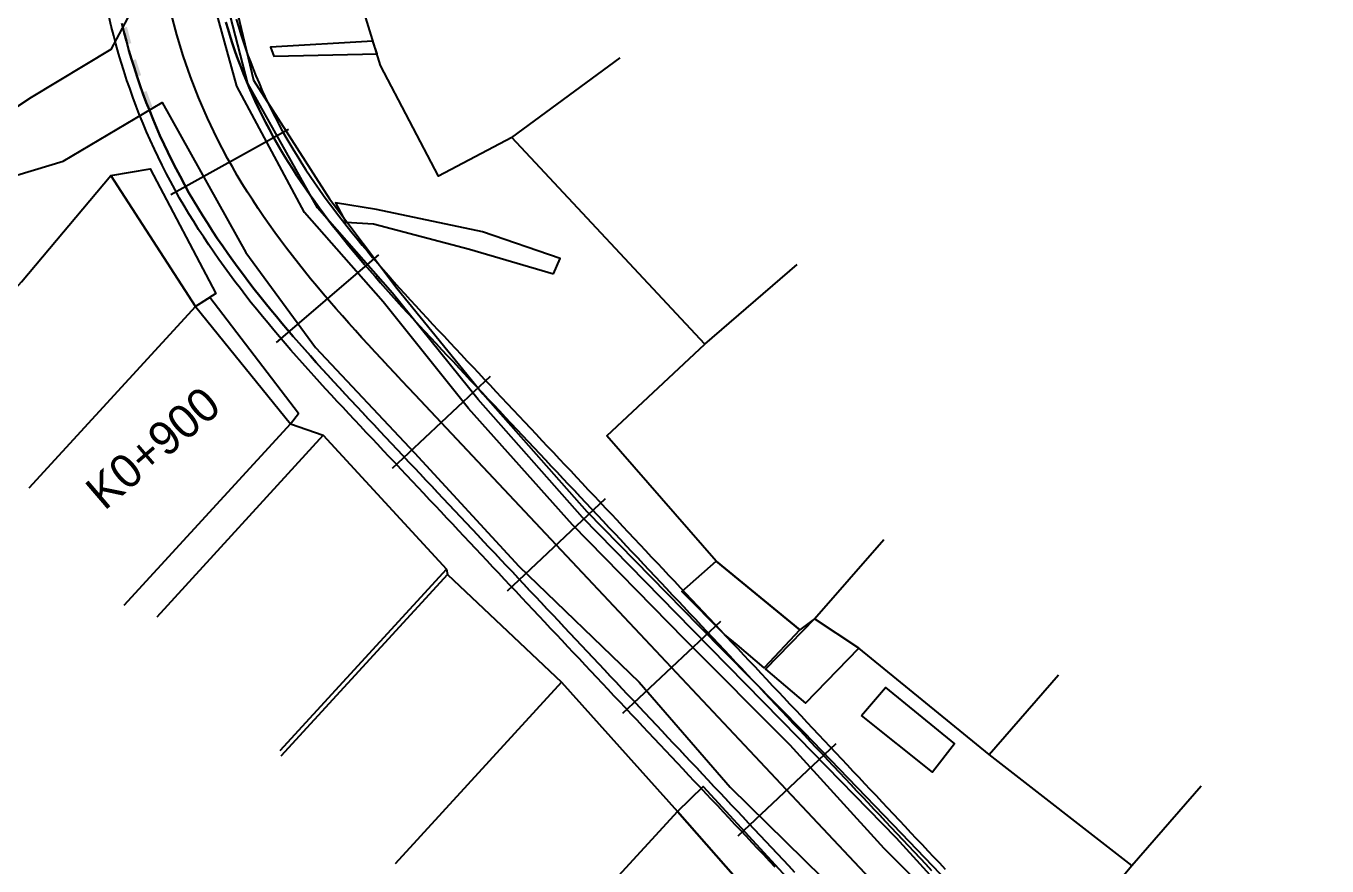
# Model space of a CAD drawing. Header units: metres. Extents: x 5050628 to 5051714, y 2427166 to 2427740.
# Drawn here: x 5051126.8 to 5051204.2, y 2427477.8 to 2427527.8 of the extents above; entities that cross this region are included whole.
import ezdxf
from ezdxf.enums import TextEntityAlignment as Align

# ---------------------------------------------------------------- set-up
doc = ezdxf.new("R2010")
doc.units = ezdxf.units.M
doc.layers.add('ABSCISAS', color=7, linetype='Continuous')
doc.layers.add('ORTOFOTO', color=7, linetype='Continuous')
for name, color, linetype, true_color in [('CUNETA', 9, 'Continuous', 0xa9a7a1), ('DEMARCACION_AMARILLA', 40, 'Continuous', 0xf2c200), ('DEMARCACION_BLANCA', 7, 'Continuous', 0xf5f5f5), ('EJE', 1, 'Continuous', 0xc00000), ('LEVANTAMIENTO', 253, 'Continuous', 0xbebebe), ('PAV_TSD', 8, 'Continuous', 0x76716a)]:
    doc.layers.add(name, color=color, linetype=linetype, true_color=true_color)
picture_1 = doc.add_image_def('image1.jpg', size_in_pixel=(6889, 5778))

msp = doc.modelspace()

# ---------------------------------------------------------------- hatches: boundary and pattern name
at = {"layer": 'DEMARCACION_AMARILLA', "true_color": 0xf2c200}
msp.add_hatch(color=256, dxfattribs=at).paths.add_polyline_path([(5051147.927121117, 2427507.926873185), (5051147.532651467, 2427508.3531884225), (5051147.139512167, 2427508.7807733784), (5051146.747933533, 2427509.2098306697), (5051146.358148066, 2427509.640560558), (5051145.970391441, 2427510.0731598237), (5051145.584901657, 2427510.5078226444), (5051145.201920305, 2427510.944739111), (5051144.821692354, 2427511.384095386), (5051144.444466418, 2427511.8260732996), (5051144.070495262, 2427512.2708496307), (5051143.700035785, 2427512.71859599), (5051143.3333494775, 2427513.1694781194), (5051142.97070249, 2427513.6236555884), (5051142.6123657655, 2427514.081281433), (5051142.258615461, 2427514.5425013723), (5051141.909732894, 2427515.0074535804), (5051141.566004781, 2427515.476268064), (5051141.227723269, 2427515.9490662604), (5051140.895186078, 2427516.4259604407), (5051140.568696695, 2427516.907052992), (5051140.248564115, 2427517.3924362897), (5051139.935103068, 2427517.882191825), (5051139.628634085, 2427518.3763894876), (5051139.329483075, 2427518.8750875555), (5051139.037981734, 2427519.3783313246), (5051138.754312708, 2427519.886429521), (5051138.130352434, 2427521.0782738095), (5051137.554732197, 2427522.2862158488), (5051137.02748533, 2427523.5086372136), (5051136.548494704, 2427524.744206494), (5051136.1176429605, 2427525.991592396), (5051135.734812526, 2427527.2494638213), (5051135.399885657, 2427528.5164898187), (5051135.1127444515, 2427529.7913396996), (5051134.873270912, 2427531.072682909), (5051134.681346968, 2427532.359189025), (5051134.536854488, 2427533.649527911), (5051134.439675328, 2427534.942369447), (5051134.3896913435, 2427536.2363837077), (5051134.3867844, 2427537.5302408515), (5051134.430836395, 2427538.8226110786), (5051134.521729269, 2427540.1121647176), (5051134.659344998, 2427541.3975720718), (5051134.843565598, 2427542.677503378), (5051135.074273131, 2427543.950628966), (5051135.351349687, 2427545.215619049), (5051135.674677363, 2427546.471143747), (5051136.044138261, 2427547.715873099), (5051136.459614448, 2427548.9484769846), (5051136.920987972, 2427550.1676252293), (5051137.428140774, 2427551.3719874257), (5051137.980954712, 2427552.560233058), (5051138.579311488, 2427553.7310314137), (5051139.223092639, 2427554.8830516357), (5051139.912179523, 2427556.014962762), (5051140.646453199, 2427557.125433595), (5051141.425794475, 2427558.2131328583), (5051142.24988563, 2427559.2764734155), (5051142.618596837, 2427559.7266776934), (5051142.994163149, 2427560.1707242015), (5051143.376459019, 2427560.6089488687), (5051143.765166127, 2427561.0414549327), (5051144.159973641, 2427561.4683568417), (5051144.560578566, 2427561.8897800823), (5051144.966685349, 2427562.305860195), (5051145.378006107, 2427562.716742542), (5051145.794260051, 2427563.1225812812), (5051146.215174054, 2427563.523539523), (5051146.640481763, 2427563.919788097), (5051147.069923871, 2427564.311505512), (5051147.503247879, 2427564.6988774), (5051147.940207477, 2427565.0820957134), (5051148.380563016, 2427565.4613589114), (5051148.824080526, 2427565.8368708706), (5051149.2705318695, 2427566.2088408554), (5051149.719694272, 2427566.57748294), (5051150.171350145, 2427566.9430157393), (5051150.625286622, 2427567.30566189), (5051151.081295698, 2427567.665648063), (5051151.539172609, 2427568.023203593), (5051151.998717489, 2427568.3785617054), (5051152.459733132, 2427568.731957706), (5051152.922025675, 2427569.0836294726), (5051153.385403987, 2427569.4338169447), (5051153.849679515, 2427569.782761974), (5051154.314664804, 2427570.1307071922), (5051154.780175054, 2427570.477897172), (5051155.246013329, 2427570.8245673934), (5051155.712034462, 2427571.1709917984), (5051155.748433451, 2427571.1980446116), (5051156.395755781, 2427571.679032815), (5051157.043489284, 2427572.15960045), (5051157.691934069, 2427572.6392443064), (5051158.341452064, 2427573.1175070037), (5051158.992384406, 2427573.59391562), (5051159.645069009, 2427574.0679947822), (5051160.299837793, 2427574.5392646813), (5051160.95701737, 2427575.0072416365), (5051161.616926367, 2427575.4714362742), (5051162.279875789, 2427575.9313539024), (5051162.946166951, 2427576.386493224), (5051163.616090428, 2427576.836345814), (5051164.289925495, 2427577.280395977), (5051164.967938278, 2427577.7181197987), (5051165.650380897, 2427578.148984922), (5051166.3374900855, 2427578.57245006), (5051167.029486082, 2427578.987964746), (5051167.726571102, 2427579.394968911), (5051168.428928189, 2427579.7928927755), (5051169.136719824, 2427580.181156686), (5051169.850086423, 2427580.559170984), (5051170.569145059, 2427580.9263361045), (5051171.293987924, 2427581.282042623), (5051172.024680882, 2427581.625671473), (5051172.761262053, 2427581.956594287), (5051173.503740087, 2427582.274173687), (5051174.252092822, 2427582.5777639085), (5051175.006265705, 2427582.866711404), (5051175.766170119, 2427583.1403555535), (5051176.531681899, 2427583.3980295905), (5051177.302682914, 2427583.6390750986), (5051178.192927161, 2427583.8942085556), (5051179.087200659, 2427584.1258703), (5051179.98501343, 2427584.334095707), (5051180.8859268185, 2427584.5189348734), (5051181.789502006, 2427584.680437877), (5051182.695300374, 2427584.8186548525), (5051183.60288326, 2427584.9336359347), (5051184.5118120415, 2427585.0254312754), (5051185.421648132, 2427585.094091039), (5051186.331952986, 2427585.139665395), (5051187.242288055, 2427585.162204515), (5051188.152214883, 2427585.161758576), (5051189.061294901, 2427585.13837775), (5051189.969089665, 2427585.0921122083), (5051190.875160771, 2427585.023012114), (5051191.7790696435, 2427584.93112764), (5051192.680377933, 2427584.8165089334), (5051193.57864715, 2427584.679206152), (5051194.4734388115, 2427584.5192694482), (5051195.364314453, 2427584.3367489707), (5051196.250835633, 2427584.1316948575), (5051197.132563835, 2427583.9041572604), (5051198.009060553, 2427583.654186327), (5051198.879887218, 2427583.3818322257), (5051199.744605342, 2427583.0871451), (5051200.602776312, 2427582.770175138), (5051201.453961454, 2427582.430972559), (5051202.297722255, 2427582.069587529), (5051203.133619937, 2427581.686070335), (5051203.961215862, 2427581.28047122), (5051204.7800712725, 2427580.8528405023), (5051205.589700952, 2427580.403254324), (5051206.2863492705, 2427579.99432085), (5051206.973894949, 2427579.570428044), (5051207.652371642, 2427579.132243961), (5051208.321808841, 2427578.680446269), (5051208.982269543, 2427578.21569844), (5051209.633848088, 2427577.7386495327), (5051210.276668808, 2427577.2499335697), (5051210.910884009, 2427576.7501695533), (5051211.536672736, 2427576.239961011), (5051212.15423898, 2427575.7198961163), (5051212.763810146, 2427575.1905477596), (5051213.365635698, 2427574.6524735643), (5051213.9599856, 2427574.1062162383), (5051214.547149069, 2427573.552303734), (5051215.127433011, 2427572.9912498533), (5051215.701160934, 2427572.423554499), (5051216.268671699, 2427571.849704179), (5051216.830318169, 2427571.270172728), (5051217.386466188, 2427570.6854218007), (5051217.937493321, 2427570.0959016792), (5051218.483787956, 2427569.502051809), (5051219.025748297, 2427568.904301514), (5051219.56378069, 2427568.3030715315), (5051220.098300168, 2427567.6987731457), (5051220.629727358, 2427567.0918114632), (5051221.158489838, 2427566.482583705), (5051221.68501936, 2427565.871482273), (5051222.209752131, 2427565.2588943313), (5051222.73312786, 2427564.6452028626), (5051223.255573672, 2427564.030805521), (5051223.777575544, 2427563.416030624), (5051233.262654548, 2427552.242483865), (5051233.895415976, 2427551.5169652975), (5051234.545260404, 2427550.8108531134), (5051235.212003645, 2427550.124057638), (5051235.8951972695, 2427549.456792204), (5051236.594392906, 2427548.8092701207), (5051237.309142072, 2427548.1817048322), (5051238.038996285, 2427547.5743097984), (5051238.783507089, 2427546.9872984723), (5051239.542225978, 2427546.42088436), (5051240.314704354, 2427545.875281046), (5051241.100493687, 2427545.350702064), (5051241.899145398, 2427544.847360986), (5051242.710210824, 2427544.365471434), (5051243.5332414275, 2427543.905246951), (5051244.367788487, 2427543.466901183), (5051245.2134034, 2427543.050647702), (5051246.0696375305, 2427542.656700095), (5051246.936042139, 2427542.2852719883), (5051247.8121686615, 2427541.936576925), (5051248.697568401, 2427541.610828501), (5051249.5917927055, 2427541.308240285), (5051250.494393001, 2427541.0290258187), (5051251.404920626, 2427540.7733986694), (5051252.322927078, 2427540.5415723585), (5051253.247963744, 2427540.33376044), (5051254.179582155, 2427540.1501764376), (5051255.117333835, 2427539.991033886), (5051256.060770327, 2427539.856546328), (5051257.0094433045, 2427539.746927301), (5051257.962904411, 2427539.6623903653), (5051258.920705361, 2427539.6031490974), (5051259.882799643, 2427539.5694030044), (5051297.474095816, 2427538.7537324056), (5051298.868674782, 2427538.7043953957), (5051300.259967858, 2427538.617070805), (5051301.646811784, 2427538.4919571173), (5051303.028453784, 2427538.3292382983), (5051304.40414111, 2427538.1290983115), (5051305.773120954, 2427537.8917211336), (5051307.134640663, 2427537.6172907148), (5051308.48794745, 2427537.305991029), (5051309.832288624, 2427536.958006031), (5051311.166911485, 2427536.5735196737), (5051312.491063279, 2427536.1527159223), (5051313.80399131, 2427535.6957787257), (5051315.104942799, 2427535.2028920604), (5051316.393164973, 2427534.6742399014), (5051317.6679051025, 2427534.110006212), (5051318.928039483, 2427533.5105514275), (5051347.933997896, 2427519.222831786), (5051347.880972324, 2427519.1151828715), (5051318.875749567, 2427533.4025401445), (5051317.617836098, 2427534.0009384253), (5051316.346092309, 2427534.5638458556), (5051315.060898194, 2427535.091255379), (5051313.763004726, 2427535.582983464), (5051312.453162839, 2427536.0388465924), (5051311.132123455, 2427536.4586612466), (5051309.8006375795, 2427536.842243883), (5051308.459456163, 2427537.189410972), (5051307.10933021, 2427537.4999789735), (5051305.75101073, 2427537.773764348), (5051304.38524864, 2427538.010583577), (5051303.012794992, 2427538.2102531167), (5051301.634400676, 2427538.37258945), (5051300.250816653, 2427538.497409046), (5051298.862793845, 2427538.584528378), (5051297.470672699, 2427538.633778436), (5051259.879394657, 2427539.449448642), (5051258.914897069, 2427539.4832790317), (5051257.953899787, 2427539.542717997), (5051256.997254976, 2427539.62753721), (5051256.04541303, 2427539.7375224116), (5051255.098824272, 2427539.8724593273), (5051254.157939053, 2427540.0321336603), (5051253.223207596, 2427540.2163311173), (5051252.295080101, 2427540.4248373983), (5051251.374006784, 2427540.6574381925), (5051250.460437705, 2427540.9139192184), (5051249.554823042, 2427541.194066162), (5051248.657612815, 2427541.497664757), (5051247.769257123, 2427541.824500709), (5051246.890205998, 2427542.174359753), (5051246.020909422, 2427542.5470276475), (5051245.161817506, 2427542.942290103), (5051244.313380192, 2427543.359932909), (5051243.476047522, 2427543.799741819), (5051242.650269574, 2427544.2615025695), (5051241.836496303, 2427544.745000971), (5051241.035177852, 2427545.250022731), (5051240.246764234, 2427545.7763536386), (5051239.471705553, 2427546.323779429), (5051238.710451956, 2427546.8920858013), (5051237.963453522, 2427547.481058506), (5051237.2311604265, 2427548.090483213), (5051236.514022891, 2427548.720145541), (5051235.812491114, 2427549.3698311136), (5051235.127015289, 2427550.0393255414), (5051234.458045722, 2427550.728414298), (5051233.806032668, 2427551.436882882), (5051233.171690614, 2427552.1642137826), (5051223.686098776, 2427563.3383646663), (5051223.1641424345, 2427563.953085966), (5051222.641766312, 2427564.5674013537), (5051222.118531661, 2427565.1809273963), (5051221.593996194, 2427565.7932850006), (5051221.0677213315, 2427566.404090869), (5051220.539271627, 2427567.0129582565), (5051220.008215489, 2427567.619496148), (5051219.474127237, 2427568.2233070107), (5051218.936586068, 2427568.82398807), (5051218.395179275, 2427569.4211278334), (5051217.849501016, 2427570.014307673), (5051217.299154801, 2427570.6030993094), (5051216.7437538365, 2427571.187064762), (5051216.182922071, 2427571.765755565), (5051215.616295455, 2427572.338711859), (5051215.043522913, 2427572.905461879), (5051214.464267631, 2427573.465521186), (5051213.878208092, 2427574.0183922756), (5051213.2850393215, 2427574.5635640435), (5051212.684474372, 2427575.100511173), (5051212.07624542, 2427575.628693958), (5051211.460105302, 2427576.147557883), (5051210.835828782, 2427576.6565335165), (5051210.2032141695, 2427577.1550362622), (5051209.56208482, 2427577.6424663295), (5051208.9122904455, 2427578.1182089695), (5051208.253709126, 2427578.5816343287), (5051207.5862485645, 2427579.0320980046), (5051206.909848089, 2427579.4689411935), (5051206.22447994, 2427579.8914914858), (5051205.53019041, 2427580.299040348), (5051204.723159184, 2427580.7471836093), (5051203.90702756, 2427581.1733918847), (5051203.082185893, 2427581.5776411565), (5051202.249070994, 2427581.9598815856), (5051201.40811979, 2427582.320063257), (5051200.559769076, 2427582.6581362984), (5051199.7044559065, 2427582.974050717), (5051198.8426171765, 2427583.2677565753), (5051197.97468984, 2427583.539203901), (5051197.101110982, 2427583.78834268), (5051196.222317597, 2427584.0151229226), (5051195.338746752, 2427584.2194946175), (5051194.450835497, 2427584.4014077582), (5051193.559020963, 2427584.5608123248), (5051192.663740247, 2427584.6976583065), (5051191.765430441, 2427584.811895698), (5051190.864528623, 2427584.903474498), (5051189.961472011, 2427584.972344696), (5051189.0566976005, 2427585.018456306), (5051188.150642555, 2427585.041759332), (5051187.243743997, 2427585.0422037877), (5051186.336438931, 2427585.0197396874), (5051185.429164467, 2427584.9743170477), (5051184.522357625, 2427584.9058858836), (5051183.616455429, 2427584.814396206), (5051182.7118948605, 2427584.699798019), (5051181.809112869, 2427584.562041317), (5051180.9085463565, 2427584.401076077), (5051180.010632276, 2427584.2168522747), (5051179.115807378, 2427584.00931983), (5051178.224508572, 2427583.7784286807), (5051177.337121455, 2427583.5241140435), (5051176.568731023, 2427583.2838847074), (5051175.805643727, 2427583.0270267604), (5051175.048064623, 2427582.7542199623), (5051174.296118659, 2427582.46612567), (5051173.549895359, 2427582.1633993145), (5051172.809450452, 2427581.8466895414), (5051172.074807304, 2427581.5166374207), (5051171.345958412, 2427581.1738757933), (5051170.622867137, 2427580.8190288437), (5051169.905468985, 2427580.4527115994), (5051169.193673174, 2427580.0755296643), (5051168.48736413, 2427579.6880790386), (5051167.786402822, 2427579.2909459593), (5051167.0906283045, 2427578.884706952), (5051166.399859002, 2427578.4699288444), (5051165.713894016, 2427578.047168878), (5051165.032514628, 2427577.616975033), (5051164.355485365, 2427577.1798861707), (5051163.682555411, 2427576.7364324676), (5051163.013459722, 2427576.2871357356), (5051162.347920546, 2427575.8325100914), (5051161.685647978, 2427575.3730620276), (5051161.026341682, 2427574.9092913438), (5051160.369692101, 2427574.4416917968), (5051159.715380628, 2427573.9707510476), (5051159.063082121, 2427573.496952328), (5051158.412464393, 2427573.020773972), (5051157.7631909875, 2427572.5426913756), (5051157.114920494, 2427572.0631764396), (5051156.467308367, 2427571.582698876), (5051155.820013815, 2427571.1017313125), (5051155.7836207, 2427571.074682866), (5051155.317642462, 2427570.728290358), (5051154.85186711, 2427570.381666962), (5051154.38648375, 2427570.0345716216), (5051153.921675617, 2427569.6867589667), (5051153.457628258, 2427569.3379854276), (5051152.99452767, 2427568.9880078393), (5051152.532562602, 2427568.6365851876), (5051152.071923846, 2427568.2834780924), (5051151.612804818, 2427567.9284492848), (5051151.155401682, 2427567.5712637245), (5051150.699914757, 2427567.211689752), (5051150.2465469865, 2427566.8494979367), (5051149.795506282, 2427566.484463004), (5051149.347004573, 2427566.1163631706), (5051148.9012586055, 2427565.7449808856), (5051148.458490103, 2427565.3701030845), (5051148.01892618, 2427564.9915216807), (5051147.582799474, 2427564.609033822), (5051147.150348836, 2427564.222442686), (5051146.721818849, 2427563.8315572673), (5051146.2974607935, 2427563.436193461), (5051145.877532495, 2427563.0361741907), (5051145.462298446, 2427562.6313298275), (5051145.052030468, 2427562.221499139), (5051144.647007139, 2427561.8065290875), (5051144.247514616, 2427561.3862760584), (5051143.853846281, 2427560.9606059315), (5051143.466303129, 2427560.5293949777), (5051143.085193464, 2427560.0925300545), (5051142.710833302, 2427559.649909623), (5051142.343746578, 2427559.201688876), (5051141.522026122, 2427558.1414072737), (5051140.745308998, 2427557.0573704476), (5051140.01351316, 2427555.9506469476), (5051139.326755087, 2427554.822561184), (5051138.685151512, 2427553.6744376435), (5051138.088819463, 2427552.507601051), (5051137.5378761515, 2427551.3233762346), (5051137.032438952, 2427550.1230881684), (5051136.572625391, 2427548.9080620217), (5051136.158553087, 2427547.679623074), (5051135.790339759, 2427546.439096835), (5051135.468103142, 2427545.187808872), (5051135.191961016, 2427543.927084909), (5051134.9620311465, 2427542.658250752), (5051134.778431297, 2427541.3826323007), (5051134.641279205, 2427540.1015555696), (5051134.550692552, 2427538.8163464814), (5051134.506788994, 2427537.5283310264), (5051134.5096861385, 2427536.238835219), (5051134.559501556, 2427534.949184944), (5051134.656352787, 2427533.660706047), (5051134.800357357, 2427532.3747242875), (5051134.991632795, 2427531.0925652315), (5051135.230296641, 2427529.8155544293), (5051135.516466497, 2427528.5450171446), (5051135.850260042, 2427527.2822785075), (5051136.23179504, 2427526.028663515), (5051136.661189424, 2427524.785496903), (5051137.13856129, 2427523.5541032595), (5051137.664028955, 2427522.3358069747), (5051138.237710958, 2427521.1319323247), (5051138.8598763095, 2427519.9435165715), (5051139.142295493, 2427519.4376570494), (5051139.432860693, 2427518.936029422), (5051139.731083396, 2427518.4388788827), (5051140.03663481, 2427517.9461608487), (5051140.349191304, 2427517.457818598), (5051140.668434975, 2427516.973783062), (5051140.994053334, 2427516.4939739914), (5051141.325739417, 2427516.0183003894), (5051141.663191993, 2427515.5466607558), (5051142.006115233, 2427515.078944048), (5051142.354218769, 2427514.6150300456), (5051142.707217665, 2427514.1547897933), (5051143.064832216, 2427513.6980862236), (5051143.426787909, 2427513.244774529), (5051143.792815066, 2427512.7947028996), (5051144.162648904, 2427512.3477127017), (5051144.536029268, 2427511.90363902), (5051144.912700287, 2427511.462311276), (5051145.292410384, 2427511.0235533854), (5051145.674911745, 2427510.587184506), (5051146.059960332, 2427510.1530191624), (5051146.44731562, 2427509.720867648), (5051146.836739806, 2427509.2905369885), (5051147.227998518, 2427508.8618302415), (5051147.620859357, 2427508.434548145), (5051148.015092277, 2427508.008488747), (5051148.410469505, 2427507.583447532), (5051148.806764696, 2427507.159218358), (5051149.203752536, 2427506.735593888), (5051149.601208736, 2427506.3123656204), (5051149.998909757, 2427505.8893241677), (5051189.190389595, 2427464.208014672), (5051207.329607327, 2427444.7123819697), (5051207.241753336, 2427444.6306404485), (5051189.102750185, 2427464.1260425257), (5051149.911482388, 2427505.8071265086), (5051149.513766767, 2427506.2301834924), (5051149.116234511, 2427506.6534927357), (5051148.719138654, 2427507.07723247), (5051148.322692449, 2427507.5016233018)])
at = {"layer": 'DEMARCACION_BLANCA', "true_color": 0xf5f5f5}
for points in [[(5051132.886619492, 2427526.7169338195), (5051132.632671656, 2427527.684151735), (5051132.826115239, 2427527.734941303), (5051133.080063076, 2427526.767723387)], [(5051133.664594675, 2427524.8624325395), (5051133.474994001, 2427524.798780486), (5051133.291571242, 2427525.345142732), (5051133.169327155, 2427525.7542988644), (5051133.360957097, 2427525.8115523807), (5051133.482240253, 2427525.4056125223)], [(5051134.340728553, 2427522.9840301983), (5051134.153371058, 2427522.9140504217), (5051133.803472175, 2427523.8508378956), (5051133.99082967, 2427523.9208176723)]]:
    msp.add_hatch(color=256, dxfattribs=at).paths.add_polyline_path(points)

# ---------------------------------------------------------------- linework, layer by layer
at = {"layer": 'ABSCISAS'}
for p, q in [((5051142.423831366, 2427521.6424298454), (5051135.438713945, 2427517.742669003)), ((5051147.780036713, 2427514.1718837814), (5051141.698820378, 2427508.973921885)), ((5051154.413890381, 2427506.945580011), (5051148.5856400905, 2427501.4654797795)), ((5051161.26401567, 2427499.6602671463), (5051155.435765379, 2427494.180166915)), ((5051168.11414096, 2427492.37495428), (5051162.285890666, 2427486.8948540525)), ((5051174.964266247, 2427485.089641418), (5051169.136015956, 2427479.6095411866))]:
    msp.add_line(p, q, dxfattribs=at)
at = {"layer": 'CUNETA', "true_color": 0x62605b}
for points in [[(5051171.369753277, 2427477.7594326544), (5051171.027247013, 2427478.1236982974), (5051170.684740746, 2427478.487963942), (5051170.342234484, 2427478.852229584), (5051169.999728223, 2427479.2164952233), (5051169.657221953, 2427479.5807608715), (5051169.314715691, 2427479.9450265137), (5051168.972209427, 2427480.3092921567), (5051168.62970316, 2427480.673557801), (5051168.287196897, 2427481.0378234433), (5051167.944690633, 2427481.4020890864), (5051167.602184367, 2427481.7663547313), (5051167.259678104, 2427482.130620373), (5051166.91717184, 2427482.494886016), (5051166.574665577, 2427482.859151657), (5051166.232159311, 2427483.2234173026), (5051165.889653047, 2427483.5876829457), (5051165.54714678, 2427483.95194859), (5051165.204640518, 2427484.3162142322), (5051164.862134253, 2427484.6804798753), (5051164.519627987, 2427485.0447455207), (5051164.177121724, 2427485.409011162), (5051163.83461546, 2427485.773276805), (5051163.492109194, 2427486.13754245), (5051163.149602935, 2427486.5018080883), (5051162.807096667, 2427486.8660737346), (5051162.464590401, 2427487.2303393795), (5051162.122084138, 2427487.594605021), (5051161.779577874, 2427487.9588706642), (5051161.437071607, 2427488.3231363087), (5051161.094565344, 2427488.687401951), (5051160.75205908, 2427489.051667594), (5051160.409552814, 2427489.4159332393), (5051160.067046551, 2427489.7801988805), (5051159.72454029, 2427490.1444645203), (5051159.382034021, 2427490.5087301685), (5051159.039527758, 2427490.87299581), (5051158.697021494, 2427491.237261453), (5051158.354515228, 2427491.601527098), (5051158.012008965, 2427491.9657927398), (5051157.669502701, 2427492.3300583833), (5051157.3269964345, 2427492.694324028), (5051156.984490171, 2427493.0585896694), (5051156.641983907, 2427493.4228553125), (5051156.299477645, 2427493.787120954), (5051155.956971378, 2427494.151386599), (5051155.614465114, 2427494.515652242), (5051155.271958848, 2427494.8799178875), (5051154.929452585, 2427495.2441835287), (5051154.586946321, 2427495.6084491718), (5051154.2444400545, 2427495.972714817), (5051153.901933792, 2427496.336980459), (5051153.559427528, 2427496.701246102), (5051153.2169212615, 2427497.065511747), (5051152.874414998, 2427497.429777388), (5051152.5319087375, 2427497.794043028), (5051152.1894024685, 2427498.1583086764), (5051151.846896205, 2427498.5225743176), (5051151.504389941, 2427498.8868399607), (5051151.1618836755, 2427499.251105606), (5051150.819377412, 2427499.615371248), (5051150.476871148, 2427499.9796368913), (5051150.134364882, 2427500.3439025357), (5051149.791858619, 2427500.7081681774), (5051149.449352355, 2427501.072433821), (5051149.106846092, 2427501.4366994617), (5051148.764339826, 2427501.800965107), (5051148.421833562, 2427502.16523075), (5051148.0793272955, 2427502.529496395), (5051147.736821032, 2427502.893762036), (5051147.394263374, 2427503.2580823395), (5051147.051516637, 2427503.6226509525), (5051146.707933838, 2427503.9883477488), (5051146.363414158, 2427504.355527152), (5051146.0184753, 2427504.7239043163), (5051145.673155223, 2427505.093706238), (5051145.327659893, 2427505.4651233936), (5051144.982191437, 2427505.8383401693), (5051144.636819222, 2427506.213416021), (5051144.291105281, 2427506.5911103985), (5051143.944988053, 2427506.971790039), (5051143.600356769, 2427507.353659995), (5051143.2564045265, 2427507.7378901294), (5051142.913370691, 2427508.1246821233), (5051142.571640594, 2427508.514358118), (5051142.231121901, 2427508.9068154735), (5051141.891561031, 2427509.3026563907), (5051141.551340118, 2427509.7041364685), (5051141.215057327, 2427510.1061413996), (5051140.880650805, 2427510.511398066), (5051140.548318769, 2427510.920039073), (5051140.218827142, 2427511.332639838), (5051139.89182276, 2427511.7488664123), (5051139.567489869, 2427512.1688200166), (5051139.242320727, 2427512.5975236367), (5051138.923390198, 2427513.0260294303), (5051138.60791819, 2427513.4582916778), (5051138.295905289, 2427513.8946631593), (5051137.988329753, 2427514.3357617278), (5051137.684858147, 2427514.781262833), (5051137.385568413, 2427515.2311421153), (5051137.087313619, 2427515.6907228134), (5051136.795716038, 2427516.1518630995), (5051136.510085911, 2427516.6158552375), (5051136.229551839, 2427517.0844707163), (5051135.955143955, 2427517.558207604), (5051135.682450764, 2427518.044769899), (5051135.412555431, 2427518.5523919943), (5051135.180600012, 2427518.995332946), (5051134.915009529, 2427519.505251355), (5051134.673246498, 2427520.012452655), (5051134.458106639, 2427520.4638004713), (5051134.199793589, 2427521.0268278336), (5051133.995031994, 2427521.501437989), (5051133.78521346, 2427521.987769455), (5051133.559864332, 2427522.550627938), (5051133.379093096, 2427523.016805769), (5051133.171955159, 2427523.5559557965), (5051132.989734444, 2427524.083371278), (5051132.826456191, 2427524.5559601267), (5051132.63170172, 2427525.15150839), (5051132.483616724, 2427525.637940408), (5051132.325757226, 2427526.156479871), (5051132.170090058, 2427526.7282882286), (5051132.042275476, 2427527.2116756793), (5051131.895120601, 2427527.7864572783), (5051131.776236842, 2427528.3141270434)], [(5051139.314037028, 2427528.1954685836), (5051139.447338269, 2427527.75733392), (5051139.59040862, 2427527.287090136), (5051139.706699862, 2427526.932421947), (5051139.869890652, 2427526.4598029014), (5051140.014149127, 2427526.042013987), (5051140.165945755, 2427525.6478511114), (5051140.346622807, 2427525.1816367847), (5051140.492491559, 2427524.816101771), (5051140.678714849, 2427524.3842008016), (5051140.869992534, 2427523.9405773557), (5051141.029034851, 2427523.5950428033), (5051141.244068049, 2427523.1436441764), (5051141.432491274, 2427522.7481053215), (5051141.629106522, 2427522.3712872816), (5051141.860949625, 2427521.92828753), (5051142.061151906, 2427521.553375066), (5051142.277362501, 2427521.1676130523), (5051142.504183572, 2427520.7760352376), (5051142.737307183, 2427520.386662846), (5051142.975945317, 2427519.999123691), (5051143.218847093, 2427519.615123373), (5051143.464948218, 2427519.2358775674), (5051143.71950144, 2427518.8531575482), (5051143.978995227, 2427518.472189619), (5051144.243393356, 2427518.093016206), (5051144.513020562, 2427517.7159436317), (5051144.787085867, 2427517.340477364), (5051145.065249808, 2427516.9668295784), (5051145.344397063, 2427516.5988062304), (5051145.631272084, 2427516.2273037937), (5051145.922041344, 2427515.857182435), (5051146.216567929, 2427515.4883737876), (5051146.515185572, 2427515.1211910383), (5051146.81725206, 2427514.7551547424), (5051147.122608785, 2427514.3901621383), (5051147.428893594, 2427514.028742001), (5051147.740408188, 2427513.665577073), (5051148.055241864, 2427513.3027154026), (5051148.372851716, 2427512.940547302), (5051148.693337874, 2427512.579180744), (5051149.0163653735, 2427512.2183370222), (5051149.341722974, 2427511.857838928), (5051149.668328984, 2427511.498627328), (5051149.997800198, 2427511.13867562), (5051150.329804784, 2427510.778116456), (5051150.663636484, 2427510.417473004), (5051150.9992359085, 2427510.056694874), (5051151.33641661, 2427509.6956121777), (5051151.674982546, 2427509.334043642), (5051152.014709888, 2427508.97197292), (5051152.355855186, 2427508.60887114), (5051152.698073926, 2427508.244864231), (5051153.040528798, 2427507.8806532472), (5051153.383035063, 2427507.516387602), (5051153.725541326, 2427507.1521219607), (5051154.068047591, 2427506.7878563176), (5051154.410553853, 2427506.423590676), (5051154.753060119, 2427506.059325031), (5051155.095566384, 2427505.695059388), (5051155.43807265, 2427505.330793743), (5051155.780578912, 2427504.9665281014), (5051156.123085177, 2427504.6022624583), (5051156.465591443, 2427504.237996813), (5051156.808097706, 2427503.8737311717), (5051157.1506039705, 2427503.5094655287), (5051157.493110237, 2427503.1451998837), (5051157.835616495, 2427502.7809342453), (5051158.1781227635, 2427502.416668599), (5051158.52062903, 2427502.052402954), (5051158.863135292, 2427501.6881373124), (5051159.2056415565, 2427501.3238716694), (5051159.548147823, 2427500.9596060244), (5051159.890654086, 2427500.595340383), (5051160.2331603505, 2427500.2310747397), (5051160.575666617, 2427499.866809095), (5051160.918172879, 2427499.502543453), (5051161.2606791435, 2427499.13827781), (5051161.603185406, 2427498.7740121684), (5051161.945691672, 2427498.4097465235), (5051162.2881979365, 2427498.0454808804), (5051162.630704203, 2427497.6812152355), (5051162.973210465, 2427497.316949594), (5051163.31571673, 2427496.952683951), (5051163.658222997, 2427496.588418306), (5051164.000729259, 2427496.224152664), (5051164.343235523, 2427495.859887021), (5051164.68574179, 2427495.495621376), (5051165.028248048, 2427495.1313557383), (5051165.370754316, 2427494.7670900915), (5051165.713260583, 2427494.4028244466), (5051166.055766845, 2427494.038558805), (5051166.398273109, 2427493.674293162), (5051166.740779377, 2427493.310027517), (5051167.083285639, 2427492.9457618752), (5051167.425791903, 2427492.581496232), (5051167.76829817, 2427492.2172305873), (5051168.110804432, 2427491.8529649456), (5051168.453310693, 2427491.4886993063), (5051168.795816963, 2427491.1244336576), (5051169.138323225, 2427490.760168016), (5051169.480829489, 2427490.395902373), (5051169.823335756, 2427490.031636728), (5051170.165842018, 2427489.6673710863), (5051170.508348283, 2427489.3031054433), (5051170.85085455, 2427488.9388397983), (5051171.193360812, 2427488.5745741567), (5051171.535867076, 2427488.2103085136), (5051171.878373339, 2427487.846042872), (5051172.220879605, 2427487.481777227), (5051172.563385869, 2427487.117511584), (5051172.905892136, 2427486.753245939), (5051173.248398398, 2427486.3889802974), (5051173.590904662, 2427486.0247146543), (5051173.9334109295, 2427485.6604490094), (5051174.275917192, 2427485.2961833677), (5051174.618423456, 2427484.9319177247), (5051174.9609297225, 2427484.5676520797), (5051175.303435982, 2427484.2033864423), (5051175.645942249, 2427483.839120795), (5051175.988448516, 2427483.47485515), (5051176.330954778, 2427483.1105895084), (5051176.673461042, 2427482.7463238654), (5051177.015967309, 2427482.3820582204), (5051177.358473572, 2427482.017792579), (5051177.700979836, 2427481.6535269357), (5051178.0434861025, 2427481.289261291), (5051178.385992365, 2427480.924995649), (5051178.728498627, 2427480.560730008), (5051179.071004895, 2427480.196464363), (5051179.413511158, 2427479.8321987195), (5051179.756017424, 2427479.467933075), (5051180.098523688, 2427479.1036674334), (5051180.441029952, 2427478.7394017903), (5051180.783536218, 2427478.3751361454), (5051181.126042481, 2427478.0108705033), (5051181.468548745, 2427477.64660486)], [(5051132.517803432, 2427527.9340779544), (5051132.660956537, 2427527.375218425), (5051132.788752683, 2427526.8918261), (5051132.940128362, 2427526.335736547), (5051133.095813663, 2427525.8242612155), (5051133.243444243, 2427525.339248179), (5051133.431323577, 2427524.7648835774), (5051133.594579824, 2427524.292287129), (5051133.773446004, 2427523.7745028366), (5051133.975745508, 2427523.248108794), (5051134.15649305, 2427522.7819217793), (5051134.374883159, 2427522.236422014), (5051134.582609092, 2427521.7548679383), (5051134.786167854, 2427521.2829742767), (5051135.035782698, 2427520.73908026), (5051135.250895723, 2427520.2877196576), (5051135.487948404, 2427519.790324206), (5051135.7475082185, 2427519.2921235617), (5051135.979435381, 2427518.8491678163), (5051136.243228231, 2427518.3532255976), (5051136.510955045, 2427517.875524629), (5051136.781179182, 2427517.4090105486), (5051137.05754449, 2427516.9473611997), (5051137.3390426785, 2427516.4900899), (5051137.626358569, 2427516.0357308458), (5051137.920027712, 2427515.5832122564), (5051138.215383897, 2427515.139236767), (5051138.514988686, 2427514.6994085894), (5051138.818768198, 2427514.2637539515), (5051139.127054291, 2427513.832595237), (5051139.438885588, 2427513.4053257215), (5051139.754231711, 2427512.9816422947), (5051140.07535447, 2427512.5582729024), (5051140.3963938905, 2427512.142578437), (5051140.720212327, 2427511.7304047733), (5051141.046629691, 2427511.3216535784), (5051141.375997698, 2427510.91665719), (5051141.707560765, 2427510.5148481936), (5051142.04112443, 2427510.1160968305), (5051142.378361624, 2427509.718138258), (5051142.715456588, 2427509.3251697193), (5051143.053716982, 2427508.935313959), (5051143.393326368, 2427508.5480560344), (5051143.734377918, 2427508.16349919), (5051144.076490403, 2427507.781324816), (5051144.4194271015, 2427507.4013335346), (5051144.763828881, 2427507.02254104), (5051145.108114737, 2427506.64640632), (5051145.452311644, 2427506.272606542), (5051145.796756978, 2427505.9004950123), (5051146.141382309, 2427505.530013129), (5051146.485986752, 2427505.1609776556), (5051146.830365293, 2427504.793198994), (5051147.174463603, 2427504.4264686457), (5051147.517832117, 2427504.060999983), (5051147.860532434, 2427503.696480748), (5051148.2030810565, 2427503.3321700557), (5051148.545587319, 2427502.967904413), (5051148.888093585, 2427502.603638769), (5051149.2305998495, 2427502.239373126), (5051149.573106116, 2427501.875107481), (5051149.915612378, 2427501.5108418395), (5051150.2581186425, 2427501.1465761964), (5051150.600624906, 2427500.7823105543), (5051150.943131171, 2427500.41804491), (5051151.2856374355, 2427500.053779267), (5051151.628143699, 2427499.689513624), (5051151.970649965, 2427499.32524798), (5051152.313156229, 2427498.960982337), (5051152.655662493, 2427498.596716695), (5051152.998168761, 2427498.2324510477), (5051153.340675022, 2427497.8681854075), (5051153.683181286, 2427497.5039197654), (5051154.025687551, 2427497.139654121), (5051154.368193815, 2427496.775388478), (5051154.710700079, 2427496.411122836), (5051155.053206345, 2427496.0468571912), (5051155.395712609, 2427495.682591548), (5051155.738218872, 2427495.3183259056), (5051156.080725138, 2427494.9540602616), (5051156.423231402, 2427494.5897946185), (5051156.765737669, 2427494.2255289736), (5051157.108243931, 2427493.861263332), (5051157.450750195, 2427493.496997689), (5051157.793256459, 2427493.132732047), (5051158.135762724, 2427492.7684664023), (5051158.478268989, 2427492.4042007593), (5051158.820775252, 2427492.0399351167), (5051159.163281518, 2427491.6756694727), (5051159.505787782, 2427491.3114038296), (5051159.848294046, 2427490.9471381875), (5051160.190800314, 2427490.58287254), (5051160.533306575, 2427490.2186069), (5051160.875812839, 2427489.854341258), (5051161.218319104, 2427489.4900756134), (5051161.560825368, 2427489.1258099703), (5051161.903331632, 2427488.7615443277), (5051162.245837898, 2427488.3972786837), (5051162.588344162, 2427488.0330130407), (5051162.930850425, 2427487.668747398), (5051163.273356691, 2427487.304481754), (5051163.615862958, 2427486.9402161078), (5051163.958369219, 2427486.575950469), (5051164.300875484, 2427486.2116848244), (5051164.643381748, 2427485.8474191814), (5051164.985888012, 2427485.4831535392), (5051165.328394277, 2427485.118887895), (5051165.670900542, 2427484.7546222517), (5051166.013406805, 2427484.390356609), (5051166.355913071, 2427484.026090965), (5051166.698419335, 2427483.661825322), (5051167.0409256015, 2427483.297559677), (5051167.383431864, 2427482.9332940355), (5051167.725938128, 2427482.5690283924), (5051168.068444392, 2427482.2047627503), (5051168.410950657, 2427481.840497106), (5051168.753456921, 2427481.476231463), (5051169.095963185, 2427481.11196582), (5051169.438469451, 2427480.747700176), (5051169.780975715, 2427480.383434533), (5051170.123481978, 2427480.0191688905), (5051170.465988247, 2427479.6549032433), (5051170.808494508, 2427479.2906376035), (5051171.151000772, 2427478.9263719614), (5051171.493507037, 2427478.562106317), (5051171.836013301, 2427478.197840674), (5051172.178519565, 2427477.8335750317), (5051172.521025831, 2427477.4693093873)], [(5051180.659782457, 2427477.5724624847), (5051180.317276194, 2427477.936728127), (5051179.974769928, 2427478.3009937713), (5051179.632263664, 2427478.665259415), (5051179.289757401, 2427479.029525057), (5051178.947251135, 2427479.393790701), (5051178.60474487, 2427479.758056344), (5051178.262238605, 2427480.1223219894), (5051177.919732342, 2427480.4865876306), (5051177.577226079, 2427480.8508532727), (5051177.234719813, 2427481.215118917), (5051176.8922135485, 2427481.57938456), (5051176.549707285, 2427481.9436502024), (5051176.207201019, 2427482.307915847), (5051175.864694755, 2427482.67218149), (5051175.522188492, 2427483.036447132), (5051175.179682226, 2427483.4007127765), (5051174.837175959, 2427483.764978423), (5051174.494669699, 2427484.1292440617), (5051174.152163433, 2427484.493509706), (5051173.809657169, 2427484.857775349), (5051173.467150906, 2427485.2220409913), (5051173.124644639, 2427485.5863066358), (5051172.782138376, 2427485.9505722793), (5051172.439632112, 2427486.314837921), (5051172.097125846, 2427486.6791035654), (5051171.754619582, 2427487.0433692085), (5051171.412113316, 2427487.4076348534), (5051171.069607053, 2427487.771900495), (5051170.727100789, 2427488.136166138), (5051170.384594526, 2427488.5004317802), (5051170.04208826, 2427488.8646974247), (5051169.699581996, 2427489.228963068), (5051169.357075732, 2427489.59322871), (5051169.014569466, 2427489.9574943543), (5051168.672063202, 2427490.3217599974), (5051168.329556939, 2427490.6860256395), (5051167.98705067, 2427491.0502912872), (5051167.644544409, 2427491.414556927), (5051167.302038146, 2427491.778822569), (5051166.95953188, 2427492.1430882136), (5051166.617025616, 2427492.5073538567), (5051166.274519353, 2427492.871619499), (5051165.932013087, 2427493.2358851437), (5051165.589506823, 2427493.600150787), (5051165.247000559, 2427493.9644164285), (5051164.904494293, 2427494.328682073), (5051164.561988026, 2427494.6929477192), (5051164.219481766, 2427495.057213358), (5051163.8769755, 2427495.4214790026), (5051163.534469236, 2427495.7857446456), (5051163.191962973, 2427496.1500102878), (5051162.849456707, 2427496.514275932), (5051162.506950443, 2427496.8785415757), (5051162.164444179, 2427497.2428072174), (5051161.821937914, 2427497.6070728623), (5051161.47943165, 2427497.9713385054), (5051161.1369253835, 2427498.33560415), (5051160.79441912, 2427498.6998697915), (5051160.451912856, 2427499.0641354346), (5051160.109406593, 2427499.4284010767), (5051159.766900327, 2427499.792666721), (5051159.424394063, 2427500.156932364), (5051159.081887799, 2427500.5211980063), (5051158.739381534, 2427500.8854636513), (5051158.39687527, 2427501.2497292943), (5051158.054369006, 2427501.613994936), (5051157.71186274, 2427501.9782605805), (5051157.369356474, 2427502.3425262272), (5051157.026850213, 2427502.7067918656), (5051156.684343947, 2427503.07105751), (5051156.341837683, 2427503.435323153), (5051155.99933142, 2427503.7995887953), (5051155.656825154, 2427504.16385444), (5051155.31431889, 2427504.5281200833), (5051154.971812626, 2427504.892385725), (5051154.629306361, 2427505.25665137), (5051154.286800097, 2427505.620917013), (5051153.944293831, 2427505.9851826574), (5051153.601787567, 2427506.349448299), (5051153.259281303, 2427506.713713942), (5051152.91677504, 2427507.077979584), (5051152.574268774, 2427507.4422452287), (5051152.231804867, 2427507.8064658237), (5051151.889539706, 2427508.1705221096), (5051151.548180122, 2427508.533852023), (5051151.20803141, 2427508.896371799), (5051150.868905155, 2427509.2585388375), (5051150.531008822, 2427509.6203879826), (5051150.194539398, 2427509.982101384), (5051149.859684576, 2427510.3438500827), (5051149.526504683, 2427510.7056853203), (5051149.195605383, 2427511.0671966868), (5051148.867283927, 2427511.428295434), (5051148.540231742, 2427511.790672203), (5051148.215364485, 2427512.153571686), (5051147.892896037, 2427512.517173389), (5051147.573165473, 2427512.881759559), (5051147.256073501, 2427513.2472228273), (5051146.942093002, 2427513.6132601337), (5051146.632824472, 2427513.9782017753), (5051146.324748623, 2427514.346447948), (5051146.019838682, 2427514.715931916), (5051145.718257, 2427515.086759276), (5051145.420656154, 2427515.4594174954), (5051145.126700949, 2427515.833591766), (5051144.836532461, 2427516.209353343), (5051144.553338822, 2427516.582710919), (5051144.27159048, 2427516.9611810753), (5051143.993884469, 2427517.3416400785), (5051143.720530461, 2427517.7239254224), (5051143.452336285, 2427518.108542751), (5051143.188975683, 2427518.49518361), (5051142.930488916, 2427518.883807425), (5051142.679802143, 2427519.27011534), (5051142.43261868, 2427519.6608968936), (5051142.189848616, 2427520.0551568917), (5051141.95255625, 2427520.451495418), (5051141.721551391, 2427520.850296017), (5051141.500374418, 2427521.2449193555), (5051141.29407405, 2427521.6315139974), (5051141.062196029, 2427522.074495469), (5051140.859552322, 2427522.4630324324), (5051140.66642086, 2427522.8683781438), (5051140.451354505, 2427523.3197609717), (5051140.283621937, 2427523.684432515), (5051140.091137634, 2427524.1307708016), (5051139.902819587, 2427524.5674482533), (5051139.749997613, 2427524.9503443097), (5051139.569291281, 2427525.416547287), (5051139.412658395, 2427525.823466988), (5051139.265046686, 2427526.2508875392), (5051139.101828706, 2427526.723497194), (5051138.978669546, 2427527.0993514056), (5051138.835140882, 2427527.571012976), (5051138.699664995, 2427528.0162116457)]]:
    msp.add_lwpolyline(points, dxfattribs=at)
at = {"layer": 'EJE'}
msp.add_lwpolyline([(5051189.14656989, 2427464.167028599), (5051149.955194266, 2427505.84822726), (5051149.557482258, 2427506.2712804), (5051149.159993523, 2427506.694543312), (5051148.762951675, 2427507.118225414), (5051148.366580977, 2427507.542535417), (5051147.971106697, 2427507.967680966), (5051147.576755412, 2427508.393868284), (5051147.183755343, 2427508.82130181), (5051146.79233667, 2427509.250183829), (5051146.402731843, 2427509.680714103), (5051146.015175886, 2427510.113089493), (5051145.629906701, 2427510.547503575), (5051145.247165345, 2427510.984146248), (5051144.867196321, 2427511.423203331), (5051144.490247843, 2427511.86485616), (5051144.116572083, 2427512.309281166), (5051143.746425426, 2427512.756649445), (5051143.380068693, 2427513.207126324), (5051143.017767353, 2427513.660870906), (5051142.659791715, 2427514.118035613), (5051142.306417115, 2427514.578765709), (5051141.957924063, 2427515.043198814), (5051141.614598387, 2427515.51146441), (5051141.276731343, 2427515.983683325), (5051140.944619706, 2427516.459967216), (5051140.618565835, 2427516.940418027), (5051140.29887771, 2427517.425127444), (5051139.985868939, 2427517.914176337), (5051139.67985874, 2427518.407634185), (5051139.381171884, 2427518.90555849), (5051139.090138613, 2427519.407994187), (5051138.80709451, 2427519.914973046), (5051138.184031697, 2427521.105103067), (5051137.609380576, 2427522.3110114117), (5051137.083023311, 2427523.5313702365), (5051136.604842064, 2427524.7648516987), (5051136.174719, 2427526.0101279556), (5051135.792536284, 2427527.2658711644), (5051135.458176077, 2427528.5307534817)], dxfattribs=at)
at = {"layer": 'LEVANTAMIENTO'}
for points in [[(5051164.894, 2427606.028), (5051167.459, 2427599.321000001), (5051169.887, 2427593.797), (5051172.504, 2427588.281000001), (5051164.8, 2427581.180000001), (5051157.802, 2427576.582000001), (5051150.248, 2427570.956), (5051142.839, 2427565.218000001), (5051136.989, 2427558.852000001), (5051134.148, 2427553.678000001), (5051132.523, 2427546.077000001), (5051132.345, 2427538.839000001), (5051133.526, 2427529.551000001), (5051131.86, 2427526.393), (5051127.135, 2427523.533), (5051123.594, 2427521.225000001), (5051118.489, 2427518.359), (5051111.208, 2427511.374), (5051102.893, 2427505.314), (5051096.113, 2427500.106000001), (5051086.944, 2427493.986000001), (5051078.953000001, 2427489.571000001), (5051069.125, 2427483.509000001), (5051059.698, 2427479.059)], [(5051203.260000001, 2427452.263000001), (5051197.702, 2427458.965), (5051190.464, 2427466.5), (5051184.412999999, 2427473.092), (5051178.583000001, 2427479.480000001), (5051172.774, 2427485.435000001), (5051166.446, 2427491.868000001), (5051159.903, 2427498.556000001), (5051153.703000001, 2427505.572000001), (5051148.607, 2427511.902000001), (5051144.162, 2427516.970000001), (5051140.018, 2427524.37), (5051138.384, 2427530.67), (5051137.516999999, 2427538.569), (5051137.838, 2427545.207), (5051139.141, 2427550.602000001), (5051141.536000001, 2427554.476000001), (5051145.971, 2427560.41), (5051153.816000001, 2427567.222), (5051160.576, 2427572.246)], [(5051161.007000001, 2427571.810000001), (5051154.162999999, 2427566.858000001), (5051146.364, 2427560.035), (5051141.854, 2427554.167), (5051139.568, 2427550.445), (5051138.24, 2427544.985), (5051137.981, 2427538.57), (5051138.889, 2427530.738000001), (5051140.349, 2427524.571000001), (5051144.857999999, 2427517.504000001), (5051148.871, 2427512.189), (5051153.988, 2427505.916), (5051160.160000001, 2427498.913000001), (5051166.821, 2427492.109000001), (5051173.067, 2427485.782000001), (5051178.855, 2427479.788000001), (5051184.850000001, 2427473.514), (5051190.962, 2427467.17), (5051198.311, 2427459.043000001), (5051203.838000001, 2427452.912000001)], [(5051197.191, 2427467.478), (5051189.872000001, 2427474.626), (5051192.562999999, 2427477.860000001), (5051184.079, 2427484.468), (5051176.345, 2427490.778000001), (5051173.702, 2427492.523), (5051172.835, 2427491.882), (5051167.847, 2427495.967), (5051161.347, 2427503.41), (5051167.183, 2427508.87), (5051155.716, 2427521.161), (5051151.343, 2427518.852000001), (5051147.904, 2427525.445), (5051144.526999999, 2427536.421)], [(5051211.684, 2427441.798), (5051208.075, 2427446.346), (5051202.697999999, 2427451.728), (5051197.266, 2427458.371000001), (5051189.948, 2427466.125), (5051183.941000001, 2427472.783), (5051177.845999999, 2427478.877), (5051172.252, 2427485.021000001), (5051165.995, 2427491.307), (5051159.305000001, 2427498.125), (5051153.137, 2427505.038000001), (5051148.059, 2427511.387), (5051143.389, 2427516.7), (5051139.363, 2427524.215), (5051137.577, 2427530.697000001)], [(5051147.449324417, 2427526.896057182), (5051141.366, 2427526.531000001), (5051141.549, 2427525.992000001), (5051147.691484993, 2427526.123222976), (5051147.449324417, 2427526.896057182)], [(5051155.716, 2427521.161), (5051162.145984713, 2427525.893472266)], [(5051061.192, 2427475.517000001), (5051071.073, 2427480.044000001), (5051080.348, 2427485.416000001), (5051088.742000001, 2427490.850000001), (5051097.072, 2427496.464000001), (5051105.135000001, 2427502.209000001), (5051113.003000001, 2427508.286000001), (5051120.416, 2427515.124000001), (5051125.415, 2427518.665), (5051129.022, 2427519.75), (5051134.911, 2427523.242000001), (5051139.889, 2427514.319), (5051144.03, 2427508.677), (5051149.917, 2427502.406), (5051156.116, 2427495.665000001), (5051163.273, 2427488.762), (5051168.686999999, 2427482.522), (5051175.271, 2427476.060000001), (5051180.664, 2427469.973), (5051186.657, 2427463.38), (5051193.783, 2427456.148), (5051200.086, 2427449.394), (5051205.967, 2427442.033000001)], [(5051120.861943556, 2427506.271325755), (5051126.55, 2427512.579), (5051131.862, 2427518.899), (5051136.897, 2427511.108), (5051142.537999999, 2427504.129000001), (5051144.497000001, 2427503.447000001), (5051151.817, 2427495.492000001), (5051151.884000001, 2427495.172), (5051158.667000001, 2427488.765000001), (5051165.549000001, 2427481.073), (5051173.17, 2427472.409000001), (5051182.312, 2427463.915000001), (5051182.358, 2427463.677), (5051189.117999999, 2427456.995), (5051190.273, 2427457.488000001), (5051197.926, 2427448.710000001), (5051195.753, 2427446.17), (5051202.884000001, 2427438.426000001), (5051194.149, 2427427.591000001)], [(5051131.862, 2427518.899), (5051134.212, 2427519.291), (5051138.115, 2427511.874), (5051136.897, 2427511.108), (5051131.862, 2427518.899)], [(5051158.193, 2427513.058000001), (5051158.576, 2427513.967), (5051153.966, 2427515.544000001), (5051147.652, 2427516.879000001), (5051145.224, 2427517.270000001), (5051145.838, 2427516.115), (5051147.491, 2427516.029), (5051153.186, 2427514.524), (5051158.193, 2427513.058000001)], [(5051167.183, 2427508.87), (5051172.678870708, 2427513.602472266)], [(5051142.537999999, 2427504.129000001), (5051143.031000001, 2427504.750000001), (5051137.746324068, 2427511.642139767), (5051136.897, 2427511.108), (5051142.537999999, 2427504.129000001)], [(5051136.897, 2427511.108), (5051126.994785168, 2427500.299926155)], [(5051142.537999999, 2427504.129000001), (5051132.635785168, 2427493.320926155)], [(5051144.497000001, 2427503.447000001), (5051134.594785168, 2427492.638926155)], [(5051173.702, 2427492.523), (5051177.831451659, 2427497.255472266)], [(5051172.835, 2427491.882), (5051170.701, 2427489.618000001), (5051169.095, 2427490.978), (5051168.342, 2427491.609), (5051165.818, 2427494.157000001), (5051167.847, 2427495.967), (5051172.835, 2427491.882)], [(5051151.817, 2427495.492000001), (5051141.914785168, 2427484.683926155)], [(5051151.884000001, 2427495.172), (5051141.981785168, 2427484.363926156)], [(5051173.702, 2427492.523), (5051170.779, 2427489.546), (5051173.17, 2427487.522), (5051176.345, 2427490.778000001), (5051173.702, 2427492.523)], [(5051158.667000001, 2427488.765000001), (5051148.764785168, 2427477.956926155)], [(5051184.079, 2427484.468), (5051188.208451659, 2427489.200472266)], [(5051176.501, 2427486.787000001), (5051177.932, 2427488.456), (5051182.033999999, 2427485.096000001), (5051180.723, 2427483.407), (5051176.501, 2427486.787000001)], [(5051165.549000001, 2427481.073), (5051167.086, 2427482.55), (5051174.728, 2427474.239), (5051173.17, 2427472.409000001), (5051165.549000001, 2427481.073)], [(5051192.562999999, 2427477.860000001), (5051196.692451658, 2427482.592472267)], [(5051165.549000001, 2427481.073), (5051155.646785168, 2427470.264926155)]]:
    msp.add_lwpolyline(points, dxfattribs=at)
at = {"layer": 'PAV_TSD'}
for points in [[(5051172.521025831, 2427477.4693093873), (5051172.178519565, 2427477.8335750317), (5051171.836013301, 2427478.197840674), (5051171.493507037, 2427478.562106317), (5051171.151000772, 2427478.9263719614), (5051170.808494508, 2427479.2906376035), (5051170.465988247, 2427479.6549032433), (5051170.123481978, 2427480.0191688905), (5051169.780975715, 2427480.383434533), (5051169.438469451, 2427480.747700176), (5051169.095963185, 2427481.11196582), (5051168.753456921, 2427481.476231463), (5051168.410950657, 2427481.840497106), (5051168.068444392, 2427482.2047627503), (5051167.725938128, 2427482.5690283924), (5051167.383431864, 2427482.9332940355), (5051167.0409256015, 2427483.297559677), (5051166.698419335, 2427483.661825322), (5051166.355913071, 2427484.026090965), (5051166.013406805, 2427484.390356609), (5051165.670900542, 2427484.7546222517), (5051165.328394277, 2427485.118887895), (5051164.985888012, 2427485.4831535392), (5051164.643381748, 2427485.8474191814), (5051164.300875484, 2427486.2116848244), (5051163.958369219, 2427486.575950469), (5051163.615862958, 2427486.9402161078), (5051163.273356691, 2427487.304481754), (5051162.930850425, 2427487.668747398), (5051162.588344162, 2427488.0330130407), (5051162.245837898, 2427488.3972786837), (5051161.903331632, 2427488.7615443277), (5051161.560825368, 2427489.1258099703), (5051161.218319104, 2427489.4900756134), (5051160.875812839, 2427489.854341258), (5051160.533306575, 2427490.2186069), (5051160.190800314, 2427490.58287254), (5051159.848294046, 2427490.9471381875), (5051159.505787782, 2427491.3114038296), (5051159.163281518, 2427491.6756694727), (5051158.820775252, 2427492.0399351167), (5051158.478268989, 2427492.4042007593), (5051158.135762724, 2427492.7684664023), (5051157.793256459, 2427493.132732047), (5051157.450750195, 2427493.496997689), (5051157.108243931, 2427493.861263332), (5051156.765737669, 2427494.2255289736), (5051156.423231402, 2427494.5897946185), (5051156.080725138, 2427494.9540602616), (5051155.738218872, 2427495.3183259056), (5051155.395712609, 2427495.682591548), (5051155.053206345, 2427496.0468571912), (5051154.710700079, 2427496.411122836), (5051154.368193815, 2427496.775388478), (5051154.025687551, 2427497.139654121), (5051153.683181286, 2427497.5039197654), (5051153.340675022, 2427497.8681854075), (5051152.998168761, 2427498.2324510477), (5051152.655662493, 2427498.596716695), (5051152.313156229, 2427498.960982337), (5051151.970649965, 2427499.32524798), (5051151.628143699, 2427499.689513624), (5051151.2856374355, 2427500.053779267), (5051150.943131171, 2427500.41804491), (5051150.600624906, 2427500.7823105543), (5051150.2581186425, 2427501.1465761964), (5051149.915612378, 2427501.5108418395), (5051149.573106116, 2427501.875107481), (5051149.2305998495, 2427502.239373126), (5051148.888093585, 2427502.603638769), (5051148.545587319, 2427502.967904413), (5051148.2030810565, 2427503.3321700557), (5051147.860532434, 2427503.696480748), (5051147.517832117, 2427504.060999983), (5051147.174463603, 2427504.4264686457), (5051146.830365293, 2427504.793198994), (5051146.485986752, 2427505.1609776556), (5051146.141382309, 2427505.530013129), (5051145.796756978, 2427505.9004950123), (5051145.452311644, 2427506.272606542), (5051145.108114737, 2427506.64640632), (5051144.763828881, 2427507.02254104), (5051144.4194271015, 2427507.4013335346), (5051144.076490403, 2427507.781324816), (5051143.734377918, 2427508.16349919), (5051143.393326368, 2427508.5480560344), (5051143.053716982, 2427508.935313959), (5051142.715456588, 2427509.3251697193), (5051142.378361624, 2427509.718138258), (5051142.04112443, 2427510.1160968305), (5051141.707560765, 2427510.5148481936), (5051141.375997698, 2427510.91665719), (5051141.046629691, 2427511.3216535784), (5051140.720212327, 2427511.7304047733), (5051140.3963938905, 2427512.142578437), (5051140.07535447, 2427512.5582729024), (5051139.754231711, 2427512.9816422947), (5051139.438885588, 2427513.4053257215), (5051139.127054291, 2427513.832595237), (5051138.818768198, 2427514.2637539515), (5051138.514988686, 2427514.6994085894), (5051138.215383897, 2427515.139236767), (5051137.920027712, 2427515.5832122564), (5051137.626358569, 2427516.0357308458), (5051137.3390426785, 2427516.4900899), (5051137.05754449, 2427516.9473611997), (5051136.781179182, 2427517.4090105486), (5051136.510955045, 2427517.875524629), (5051136.243228231, 2427518.3532255976), (5051135.979435381, 2427518.8491678163), (5051135.7475082185, 2427519.2921235617), (5051135.487948404, 2427519.790324206), (5051135.250895723, 2427520.2877196576), (5051135.035782698, 2427520.73908026), (5051134.786167854, 2427521.2829742767), (5051134.582609092, 2427521.7548679383), (5051134.374883159, 2427522.236422014), (5051134.15649305, 2427522.7819217793), (5051133.975745508, 2427523.248108794), (5051133.773446004, 2427523.7745028366), (5051133.594579824, 2427524.292287129), (5051133.431323577, 2427524.7648835774), (5051133.243444243, 2427525.339248179), (5051133.095813663, 2427525.8242612155), (5051132.940128362, 2427526.335736547), (5051132.788752683, 2427526.8918261), (5051132.660956537, 2427527.375218425), (5051132.517803432, 2427527.9340779544)], [(5051138.699664995, 2427528.0162116457), (5051138.835140882, 2427527.571012976), (5051138.978669546, 2427527.0993514056), (5051139.101828706, 2427526.723497194), (5051139.265046686, 2427526.2508875392), (5051139.412658395, 2427525.823466988), (5051139.569291281, 2427525.416547287), (5051139.749997613, 2427524.9503443097), (5051139.902819587, 2427524.5674482533), (5051140.091137634, 2427524.1307708016), (5051140.283621937, 2427523.684432515), (5051140.451354505, 2427523.3197609717), (5051140.66642086, 2427522.8683781438), (5051140.859552322, 2427522.4630324324), (5051141.062196029, 2427522.074495469), (5051141.29407405, 2427521.6315139974), (5051141.500374418, 2427521.2449193555), (5051141.721551391, 2427520.850296017), (5051141.95255625, 2427520.451495418), (5051142.189848616, 2427520.0551568917), (5051142.43261868, 2427519.6608968936), (5051142.679802143, 2427519.27011534), (5051142.930488916, 2427518.883807425), (5051143.188975683, 2427518.49518361), (5051143.452336285, 2427518.108542751), (5051143.720530461, 2427517.7239254224), (5051143.993884469, 2427517.3416400785), (5051144.27159048, 2427516.9611810753), (5051144.553338822, 2427516.582710919), (5051144.836532461, 2427516.209353343), (5051145.126700949, 2427515.833591766), (5051145.420656154, 2427515.4594174954), (5051145.718257, 2427515.086759276), (5051146.019838682, 2427514.715931916), (5051146.324748623, 2427514.346447948), (5051146.632824472, 2427513.9782017753), (5051146.942093002, 2427513.6132601337), (5051147.256073501, 2427513.2472228273), (5051147.573165473, 2427512.881759559), (5051147.892896037, 2427512.517173389), (5051148.215364485, 2427512.153571686), (5051148.540231742, 2427511.790672203), (5051148.867283927, 2427511.428295434), (5051149.195605383, 2427511.0671966868), (5051149.526504683, 2427510.7056853203), (5051149.859684576, 2427510.3438500827), (5051150.194539398, 2427509.982101384), (5051150.531008822, 2427509.6203879826), (5051150.868905155, 2427509.2585388375), (5051151.20803141, 2427508.896371799), (5051151.548180122, 2427508.533852023), (5051151.889539706, 2427508.1705221096), (5051152.231804867, 2427507.8064658237), (5051152.574268774, 2427507.4422452287), (5051152.91677504, 2427507.077979584), (5051153.259281303, 2427506.713713942), (5051153.601787567, 2427506.349448299), (5051153.944293831, 2427505.9851826574), (5051154.286800097, 2427505.620917013), (5051154.629306361, 2427505.25665137), (5051154.971812626, 2427504.892385725), (5051155.31431889, 2427504.5281200833), (5051155.656825154, 2427504.16385444), (5051155.99933142, 2427503.7995887953), (5051156.341837683, 2427503.435323153), (5051156.684343947, 2427503.07105751), (5051157.026850213, 2427502.7067918656), (5051157.369356474, 2427502.3425262272), (5051157.71186274, 2427501.9782605805), (5051158.054369006, 2427501.613994936), (5051158.39687527, 2427501.2497292943), (5051158.739381534, 2427500.8854636513), (5051159.081887799, 2427500.5211980063), (5051159.424394063, 2427500.156932364), (5051159.766900327, 2427499.792666721), (5051160.109406593, 2427499.4284010767), (5051160.451912856, 2427499.0641354346), (5051160.79441912, 2427498.6998697915), (5051161.1369253835, 2427498.33560415), (5051161.47943165, 2427497.9713385054), (5051161.821937914, 2427497.6070728623), (5051162.164444179, 2427497.2428072174), (5051162.506950443, 2427496.8785415757), (5051162.849456707, 2427496.514275932), (5051163.191962973, 2427496.1500102878), (5051163.534469236, 2427495.7857446456), (5051163.8769755, 2427495.4214790026), (5051164.219481766, 2427495.057213358), (5051164.561988026, 2427494.6929477192), (5051164.904494293, 2427494.328682073), (5051165.247000559, 2427493.9644164285), (5051165.589506823, 2427493.600150787), (5051165.932013087, 2427493.2358851437), (5051166.274519353, 2427492.871619499), (5051166.617025616, 2427492.5073538567), (5051166.95953188, 2427492.1430882136), (5051167.302038146, 2427491.778822569), (5051167.644544409, 2427491.414556927), (5051167.98705067, 2427491.0502912872), (5051168.329556939, 2427490.6860256395), (5051168.672063202, 2427490.3217599974), (5051169.014569466, 2427489.9574943543), (5051169.357075732, 2427489.59322871), (5051169.699581996, 2427489.228963068), (5051170.04208826, 2427488.8646974247), (5051170.384594526, 2427488.5004317802), (5051170.727100789, 2427488.136166138), (5051171.069607053, 2427487.771900495), (5051171.412113316, 2427487.4076348534), (5051171.754619582, 2427487.0433692085), (5051172.097125846, 2427486.6791035654), (5051172.439632112, 2427486.314837921), (5051172.782138376, 2427485.9505722793), (5051173.124644639, 2427485.5863066358), (5051173.467150906, 2427485.2220409913), (5051173.809657169, 2427484.857775349), (5051174.152163433, 2427484.493509706), (5051174.494669699, 2427484.1292440617), (5051174.837175959, 2427483.764978423), (5051175.179682226, 2427483.4007127765), (5051175.522188492, 2427483.036447132), (5051175.864694755, 2427482.67218149), (5051176.207201019, 2427482.307915847), (5051176.549707285, 2427481.9436502024), (5051176.8922135485, 2427481.57938456), (5051177.234719813, 2427481.215118917), (5051177.577226079, 2427480.8508532727), (5051177.919732342, 2427480.4865876306), (5051178.262238605, 2427480.1223219894), (5051178.60474487, 2427479.758056344), (5051178.947251135, 2427479.393790701), (5051179.289757401, 2427479.029525057), (5051179.632263664, 2427478.665259415), (5051179.974769928, 2427478.3009937713), (5051180.317276194, 2427477.936728127), (5051180.659782457, 2427477.5724624847)]]:
    msp.add_lwpolyline(points, dxfattribs=at)

# ---------------------------------------------------------------- texts
at = {"layer": 'ABSCISAS'}
msp.add_text('K0+900', height=2, rotation=40.52239659390992, dxfattribs=at).set_placement((5051137.898060167, 2427505.7251956994), align=Align.MIDDLE_RIGHT)

# ---------------------------------------------------------------- pictures from other files: only their frames are drawn
at = {"layer": 'ORTOFOTO'}
image = msp.add_image(picture_1, insert=(5050758.888665544, 2427166.467322612), size_in_units=(683.850363, 573.564726), dxfattribs=at)
image.dxf.flags = 11

doc.saveas('drawing.dxf')
